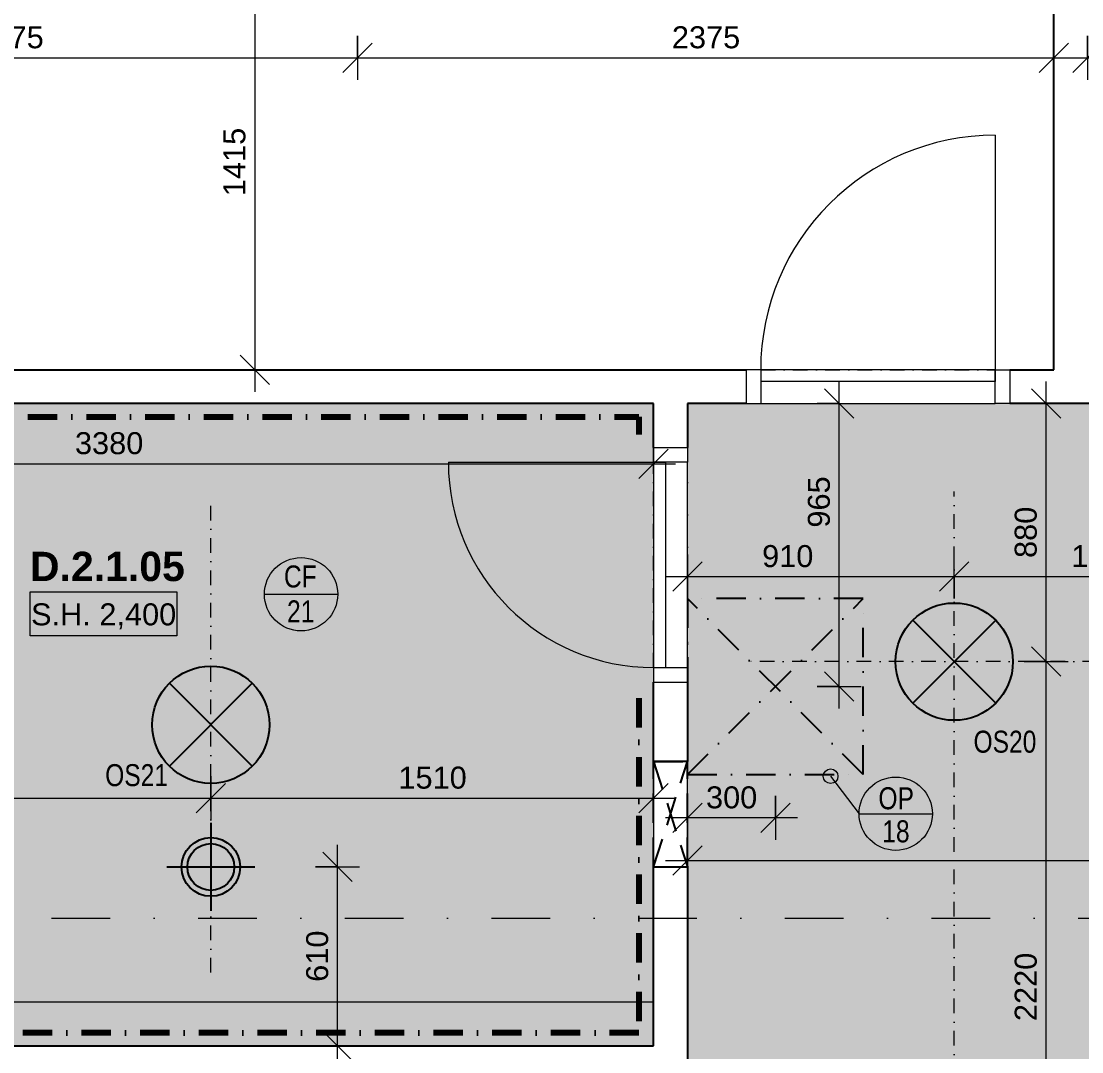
# Model space of a CAD drawing. Header units: millimetres. Extents: x -7570 to 42709, y -1655 to 71550.
# Drawn here: x -4073 to -457, y 63575 to 67088 of the extents above; entities that cross this region are included whole.
import ezdxf

# ---------------------------------------------------------------- set-up
doc = ezdxf.new("R2010")
doc.units = ezdxf.units.MM
for name, pattern in [('ABMV_DashDot_2_2mm-S0_6mm', [110, 50, -30, 0, -30]), ('HA_Dash_3mm-S1mm', [150, 100, -50]), ('HA_DashDot_10mm-S3mm', [500, 200, -150, 0, -150]), ('HA_DashDot_2_2mm-S0_6mm', [110, 50, -30, 0, -30]), ('HA_DashDot_4mm-S1mm', [200, 100, -50, 0, -50])]:
    doc.linetypes.add(name, pattern=pattern)
for name, color, linetype, lineweight in [('-UNDERLAY_I-WALL-____-OTLN', 9, 'Continuous', 9), ('A-____-____-DIMS', 9, 'Continuous', 5), ('A-____-____-DIMS-50', 9, 'Continuous', 5), ('A-AREA-____-IDEN', 9, 'Continuous', 9), ('A-CLNG-____-IDEN', 9, 'Continuous', 9), ('A-CLNG-____-PATT', 9, 'Continuous', 9), ('A-DETL-____-OTLN', 9, 'Continuous', 25), ('A-DOOR-____-MCUT', 9, 'HA_DashDot_2_2mm-S0_6mm', 9), ('A-DOOR-____-OTLN', 9, 'Continuous', 9), ('A-DOOR-FRAM-OTLN', 9, 'Continuous', 9), ('A-FLOR-____-OVHD', 9, 'HA_DashDot_4mm-S1mm', 25), ('A-GENM-____-IDEN', 9, 'Continuous', 9), ('A-GENM-____-MCUT', 9, 'HA_Dash_3mm-S1mm', 25), ('A-GENM-____-OTLN', 9, 'Continuous', 9), ('E-LITE-EQPM-IDEN', 9, 'Continuous', 9), ('E-LITE-EQPM-OTLN', 9, 'Continuous', 9), ('G-____-____-DIMS', 9, 'Continuous', 5), ('I-WALL-____-MCUT', 9, 'Continuous', 25), ('I-WALL-____-OTLN', 9, 'Continuous', 9), ('M-HVAC-CDFF-OTLN', 9, 'Continuous', 9), ('S-GRID-____-OTLN', 9, 'Continuous', 5)]:
    doc.layers.add(name, color=color, linetype=linetype, lineweight=lineweight)
doc.styles.add('Arial_1', font='arial.ttf', dxfattribs={"height": 75})
doc.styles.add('Arial_2', font='arial.ttf', dxfattribs={"width": 0.8, "height": 75})
doc.styles.add('Arial_B', font='arialbd.ttf', dxfattribs={"height": 100})
doc.dimstyles.new('Inner_Dimensions', dxfattribs={"dimscale": 304.8, "dimtxt": 76.519455, "dimasz": 0.328084, "dimexe": 0.246063, "dimexo": 0.0625, "dimgap": 0.032808, "dimtad": 1, "dimdec": 0, "dimzin": 0, "dimdsep": 46, "dimtxsty": 'Arial_1', "dimblk1": 'OBLIQUE', "dimblk2": 'OBLIQUE', "dimsah": 1, "dimcen": 0.09, "dimdle": 0.246063, "dimazin": 0, "dimtfac": 1, "dimtdec": 4, "dimtix": 1, "dimtmove": 2, "dimatfit": 3, "dimfxl": 0.246063, "dimfxlon": 1, "dimtvp": 1, "dimtolj": 1, "dimtzin": 0, "dimlwd": 9, "dimlwe": 9, "dimarcsym": 2})
doc.dimstyles.new('Inner_Dimensions_1', dxfattribs={"dimscale": 304.8, "dimtxt": 76.519455, "dimasz": 0.328084, "dimexe": 0.246063, "dimexo": 0.0625, "dimgap": 0.032808, "dimtad": 1, "dimdec": 0, "dimzin": 0, "dimdsep": 46, "dimtxsty": 'Arial_1', "dimblk1": 'OBLIQUE', "dimblk2": 'OBLIQUE', "dimsah": 1, "dimcen": 0.09, "dimdle": 0.246063, "dimazin": 0, "dimtfac": 1, "dimtdec": 4, "dimtix": 1, "dimtmove": 0, "dimatfit": 3, "dimfxl": 0.246063, "dimfxlon": 1, "dimtvp": 1, "dimtolj": 1, "dimtzin": 0, "dimlwd": 9, "dimlwe": 9, "dimarcsym": 2})

# ---------------------------------------------------------------- blocks, each defined once
blk = doc.blocks.new('HA_DR_Single_Swing_Solid - In_BJ_800x2100-2000414-DPS_D - 2NP')
at = {"layer": 'A-DOOR-____-MCUT'}
for p, q in [((-400, 57.5), (400, 57.5)), ((-400, -57.5), (400, -57.5))]:
    blk.add_line(p, q, dxfattribs=at)
at = {"layer": 'A-DOOR-____-OTLN', "lineweight": 5}
blk.add_line((400, 857.5), (400, 57.5), dxfattribs=at)
at = {"layer": 'A-DOOR-____-OTLN'}
for p, q in [((400, 57.5), (-400, 57.5)), ((-400, 57.5), (-400, 17.5)), ((400, 57.5), (400, 17.5)), ((400, 17.5), (-400, 17.5))]:
    blk.add_line(p, q, dxfattribs=at)
at = {"layer": 'A-DOOR-____-OTLN', "lineweight": 5}
blk.add_arc((400, 57.5), 800, 90, 180, dxfattribs=at)
at = {"layer": 'A-DOOR-FRAM-OTLN'}
for p, q in [((-450, 57.5), (-450, -57.5)), ((-400, 57.5), (-450, 57.5)), ((-400, 57.5), (-400, -57.5)), ((400, -57.5), (400, 57.5)), ((400, 57.5), (450, 57.5)), ((450, 57.5), (450, -57.5)), ((-450, -57.5), (-400, -57.5)), ((-400, -57.5), (400, -57.5)), ((450, -57.5), (400, -57.5))]:
    blk.add_line(p, q, dxfattribs=at)
blk = doc.blocks.new('HA_DR_Single_Swing_Solid - In_BJ_700x2100-2000418-DPS_D - 2NP')
at = {"layer": 'A-DOOR-____-MCUT'}
for p, q in [((-350, 57.5), (350, 57.5)), ((-350, -57.5), (350, -57.5))]:
    blk.add_line(p, q, dxfattribs=at)
at = {"layer": 'A-DOOR-____-OTLN', "lineweight": 5}
blk.add_line((350, 757.5), (350, 57.5), dxfattribs=at)
at = {"layer": 'A-DOOR-____-OTLN'}
for p, q in [((350, 57.5), (-350, 57.5)), ((-350, 57.5), (-350, 17.5)), ((350, 57.5), (350, 17.5)), ((350, 17.5), (-350, 17.5))]:
    blk.add_line(p, q, dxfattribs=at)
at = {"layer": 'A-DOOR-____-OTLN', "lineweight": 5}
blk.add_arc((350, 57.5), 700, 90, 180, dxfattribs=at)
at = {"layer": 'A-DOOR-FRAM-OTLN'}
for p, q in [((-400, 57.5), (-400, -57.5)), ((-350, 57.5), (-400, 57.5)), ((-350, 57.5), (-350, -57.5)), ((350, -57.5), (350, 57.5)), ((350, 57.5), (400, 57.5)), ((400, 57.5), (400, -57.5)), ((-400, -57.5), (-350, -57.5)), ((-350, -57.5), (350, -57.5)), ((400, -57.5), (350, -57.5))]:
    blk.add_line(p, q, dxfattribs=at)
blk = doc.blocks.new('HA_LF_GenericSymbol - OS21_koupelny-1901332-DPS_D - 2NP')
at = {"layer": 'E-LITE-EQPM-OTLN', "color": 11, "lineweight": 25}
for p, q in [((141.4, 141.4), (-141.4, -141.4)), ((-141.4, 141.4), (141.4, -141.4))]:
    blk.add_line(p, q, dxfattribs=at)
blk.add_circle((0, 0), 200, dxfattribs=at)
blk = doc.blocks.new('HA_LF_GenericSymbol - OS20_chodby-1901335-DPS_D - 2NP')
at = {"layer": 'E-LITE-EQPM-OTLN', "color": 11, "lineweight": 25}
for p, q in [((141.4, 141.4), (-141.4, -141.4)), ((-141.4, 141.4), (141.4, -141.4))]:
    blk.add_line(p, q, dxfattribs=at)
blk.add_circle((0, 0), 200, dxfattribs=at)
blk = doc.blocks.new('HA_GM_Tiling_LineBased - Generic Tiles-1948842-DPS_D - 2NP')
at = {"layer": 'A-GENM-____-OTLN', "linetype": 'HA_DashDot_4mm-S1mm', "lineweight": 80}
blk.add_line((50, -50), (1190, -50), dxfattribs=at)
blk = doc.blocks.new('HA_GM_Tiling_LineBased - Generic Tiles-1678942-DPS_D - 2NP')
at = {"layer": 'A-GENM-____-OTLN', "linetype": 'HA_DashDot_4mm-S1mm', "lineweight": 80}
blk.add_line((50, -50), (3335, -50), dxfattribs=at)
blk = doc.blocks.new('HA_GM_Tiling_LineBased - Generic Tiles-1679370-DPS_D - 2NP')
at = {"layer": 'A-GENM-____-OTLN', "linetype": 'HA_DashDot_4mm-S1mm', "lineweight": 80}
blk.add_line((50, -50), (110, -50), dxfattribs=at)
blk = doc.blocks.new('HA_VZT_GenericSymbol - Default-1902229-DPS_D - 2NP')
at = {"layer": 'M-HVAC-CDFF-OTLN', "color": 92, "lineweight": 25}
for p, q in [((0, 150), (0, -150)), ((-150, 0), (150, 0))]:
    blk.add_line(p, q, dxfattribs=at)
for radius in [100, 80]:
    blk.add_circle((0, 0), radius, dxfattribs=at)
blk = doc.blocks.new('HA_GM_Opening_Rectangle_WallBased - Default-1930727-DPS_D - 2NP')
at = {"layer": 'A-GENM-____-MCUT'}
for p, q in [((305, 57.5), (-55, -57.5)), ((-55, 57.5), (305, -57.5)), ((-55, 57.5), (-55, -57.5)), ((-55, 57.5), (305, 57.5)), ((305, 57.5), (305, -57.5)), ((-55, -57.5), (305, -57.5))]:
    blk.add_line(p, q, dxfattribs=at)
blk = doc.blocks.new('DIMBLOCK1-DPS_D - 2NP')
at = {"layer": 'A-____-____-DIMS-50', "lineweight": 9}
for p, q in [((-1801.8, 65270), (-1801.8, 65120)), ((-1801.8, 65195), (-1801.8, 65270)), ((-891.8, 65120), (-891.8, 65270)), ((-1801.8, 65195), (-1751.8, 65245)), ((-891.8, 65195), (-841.8, 65245)), ((-1876.8, 65195), (-891.8, 65195)), ((-1801.8, 65195), (-1851.8, 65145)), ((-891.8, 65195), (-941.8, 65145)), ((-891.8, 65195), (-891.8, 65120))]:
    blk.add_line(p, q, dxfattribs=at)
at = {"layer": 'A-____-____-DIMS-50', "color": 0, "lineweight": 9, "insert": (-1546.9, 65302.3), "char_height": 75, "width": 207.662, "attachment_point": 1, "line_spacing_factor": 0.941778, "style": 'Arial_1'}
blk.add_mtext('910', dxfattribs=at)
blk = doc.blocks.new('_Oblique')
at = {"color": 0, "linetype": 'ByBlock', "lineweight": -2}
blk.add_line((-0.5, -0.5), (0.5, 0.5), dxfattribs=at)
blk = doc.blocks.new('DIMBLOCK2-DPS_D - 2NP')
at = {"layer": 'A-____-____-DIMS-50', "lineweight": 9}
for p, q in [((-891.8, 65120), (-891.8, 65270)), ((283.2, 65120), (283.2, 65270)), ((-891.8, 65195), (-841.8, 65245)), ((283.2, 65195), (333.2, 65245)), ((-891.8, 65195), (-941.8, 65145)), ((-891.8, 65195), (283.2, 65195)), ((-891.8, 65195), (-891.8, 65120)), ((283.2, 65195), (233.2, 65145)), ((283.2, 65195), (283.2, 65120))]:
    blk.add_line(p, q, dxfattribs=at)
at = {"layer": 'A-____-____-DIMS-50', "color": 0, "lineweight": 9, "insert": (-492.4, 65302.3), "char_height": 75, "width": 276.883, "attachment_point": 1, "line_spacing_factor": 0.941778, "style": 'Arial_1'}
blk.add_mtext('1175', dxfattribs=at)
blk = doc.blocks.new('DIMBLOCK93-DPS_D - 2NP')
at = {"layer": 'A-____-____-DIMS-50', "lineweight": 9}
for p, q in [((-5301.8, 67038.7), (-5301.8, 66888.7)), ((-5301.8, 66963.7), (-5301.8, 67038.7)), ((-2926.8, 67038.7), (-2926.8, 66888.7)), ((-2926.8, 66963.7), (-2926.8, 67038.7)), ((-5301.8, 66963.7), (-5251.8, 67013.7)), ((-2926.8, 66963.7), (-2876.8, 67013.7)), ((-5376.8, 66963.7), (-2926.8, 66963.7)), ((-5301.8, 66963.7), (-5351.8, 66913.7)), ((-2926.8, 66963.7), (-2976.8, 66913.7))]:
    blk.add_line(p, q, dxfattribs=at)
at = {"layer": 'A-____-____-DIMS-50', "color": 0, "lineweight": 9, "insert": (-4229.7, 67071.1), "char_height": 75, "width": 276.883, "attachment_point": 1, "line_spacing_factor": 0.941778, "style": 'Arial_1'}
blk.add_mtext('2375', dxfattribs=at)
blk = doc.blocks.new('DIMBLOCK94-DPS_D - 2NP')
at = {"layer": 'A-____-____-DIMS-50', "lineweight": 9}
for p, q in [((-2926.8, 67038.7), (-2926.8, 66888.7)), ((-2926.8, 66963.7), (-2926.8, 67038.7)), ((-551.8, 67038.7), (-551.8, 66888.7)), ((-551.8, 66963.7), (-551.8, 67038.7)), ((-2926.8, 66963.7), (-2876.8, 67013.7)), ((-551.8, 66963.7), (-501.8, 67013.7)), ((-2926.8, 66963.7), (-2976.8, 66913.7)), ((-2926.8, 66963.7), (-476.8, 66963.7)), ((-551.8, 66963.7), (-601.8, 66913.7))]:
    blk.add_line(p, q, dxfattribs=at)
at = {"layer": 'A-____-____-DIMS-50', "color": 0, "lineweight": 9, "insert": (-1854.7, 67071.1), "char_height": 75, "width": 276.883, "attachment_point": 1, "line_spacing_factor": 0.941778, "style": 'Arial_1'}
blk.add_mtext('2375', dxfattribs=at)
blk = doc.blocks.new('DIMBLOCK95-DPS_D - 2NP')
at = {"layer": 'A-____-____-DIMS-50', "lineweight": 9}
for p, q in [((-436.8, 67038.7), (-436.8, 66888.7)), ((-436.8, 66963.7), (-436.8, 67038.7)), ((1728.2, 67038.7), (1728.2, 66888.7)), ((1728.2, 66963.7), (1728.2, 67038.7)), ((-436.8, 66963.7), (-386.8, 67013.7)), ((1728.2, 66963.7), (1778.2, 67013.7)), ((-511.8, 66963.7), (1728.2, 66963.7)), ((-436.8, 66963.7), (-486.8, 66913.7)), ((1728.2, 66963.7), (1678.2, 66913.7))]:
    blk.add_line(p, q, dxfattribs=at)
at = {"layer": 'A-____-____-DIMS-50', "color": 0, "lineweight": 9, "insert": (530.3, 67071.1), "char_height": 75, "width": 276.883, "attachment_point": 1, "line_spacing_factor": 0.941778, "style": 'Arial_1'}
blk.add_mtext('2165', dxfattribs=at)
blk = doc.blocks.new('DIMBLOCK98-DPS_D - 2NP')
at = {"layer": 'A-____-____-DIMS-50', "lineweight": 9}
for p, q in [((-3276.8, 67314.9), (-3326.8, 67364.9)), ((-3201.8, 67314.9), (-3351.8, 67314.9)), ((-3276.8, 67314.9), (-3276.8, 65824.9)), ((-3276.8, 67314.9), (-3226.8, 67264.9)), ((-3276.8, 67314.9), (-3201.8, 67314.9)), ((-3276.8, 65899.9), (-3326.8, 65949.9)), ((-3201.8, 65899.9), (-3351.8, 65899.9)), ((-3276.8, 65899.9), (-3226.8, 65849.9)), ((-3276.8, 65899.9), (-3201.8, 65899.9))]:
    blk.add_line(p, q, dxfattribs=at)
at = {"layer": 'A-____-____-DIMS-50', "color": 0, "lineweight": 9, "insert": (-3384.2, 66492), "char_height": 75, "width": 276.883, "attachment_point": 1, "rotation": 90, "line_spacing_factor": 0.941778, "style": 'Arial_1'}
blk.add_mtext('1415', dxfattribs=at)
blk = doc.blocks.new('DIMBLOCK103-DPS_D - 2NP')
at = {"layer": 'A-____-____-DIMS-50', "lineweight": 9}
for p, q in [((-5301.8, 64514.6), (-5301.8, 64364.6)), ((-5301.8, 64439.6), (-5301.8, 64514.6)), ((-5301.8, 64439.6), (-5251.8, 64489.6)), ((-3426.8, 64514.6), (-3426.8, 64364.6)), ((-3426.8, 64439.6), (-3426.8, 64514.6)), ((-3426.8, 64439.6), (-3376.8, 64489.6)), ((-5376.8, 64439.6), (-3426.8, 64439.6)), ((-5301.8, 64439.6), (-5351.8, 64389.6)), ((-3426.8, 64439.6), (-3476.8, 64389.6))]:
    blk.add_line(p, q, dxfattribs=at)
at = {"layer": 'A-____-____-DIMS-50', "color": 0, "lineweight": 9, "insert": (-4479.7, 64547), "char_height": 75, "width": 276.883, "attachment_point": 1, "line_spacing_factor": 0.941778, "style": 'Arial_1'}
blk.add_mtext('1875', dxfattribs=at)
blk = doc.blocks.new('DIMBLOCK104-DPS_D - 2NP')
at = {"layer": 'A-____-____-DIMS-50', "lineweight": 9}
for p, q in [((-3426.8, 64514.6), (-3426.8, 64364.6)), ((-3426.8, 64439.6), (-3426.8, 64514.6)), ((-3426.8, 64439.6), (-3376.8, 64489.6)), ((-1916.8, 64514.6), (-1916.8, 64364.6)), ((-1916.8, 64439.6), (-1916.8, 64514.6)), ((-1916.8, 64439.6), (-1866.8, 64489.6)), ((-3426.8, 64439.6), (-3476.8, 64389.6)), ((-3426.8, 64439.6), (-1841.8, 64439.6)), ((-1916.8, 64439.6), (-1966.8, 64389.6))]:
    blk.add_line(p, q, dxfattribs=at)
at = {"layer": 'A-____-____-DIMS-50', "color": 0, "lineweight": 9, "insert": (-2787.2, 64547), "char_height": 75, "width": 276.883, "attachment_point": 1, "line_spacing_factor": 0.941778, "style": 'Arial_1'}
blk.add_mtext('1510', dxfattribs=at)
blk = doc.blocks.new('DIMBLOCK110-DPS_D - 2NP')
at = {"layer": 'A-____-____-DIMS-50', "lineweight": 9}
for p, q in [((-578.2, 64904.9), (-628.2, 64954.9)), ((-653.2, 64904.9), (-503.2, 64904.9)), ((-578.2, 64904.9), (-653.2, 64904.9)), ((-578.2, 62684.9), (-578.2, 64904.9)), ((-578.2, 64904.9), (-528.2, 64854.9)), ((-578.2, 62684.9), (-628.2, 62734.9)), ((-653.2, 62684.9), (-503.2, 62684.9)), ((-578.2, 62684.9), (-653.2, 62684.9)), ((-578.2, 62684.9), (-528.2, 62634.9))]:
    blk.add_line(p, q, dxfattribs=at)
at = {"layer": 'A-____-____-DIMS-50', "color": 0, "lineweight": 9, "insert": (-685.6, 63679.5), "char_height": 75, "width": 276.883, "attachment_point": 1, "rotation": 90, "line_spacing_factor": 0.941778, "style": 'Arial_1'}
blk.add_mtext('2220', dxfattribs=at)
blk = doc.blocks.new('DIMBLOCK111-DPS_D - 2NP')
at = {"layer": 'A-____-____-DIMS-50', "lineweight": 9}
for p, q in [((-578.2, 65784.9), (-628.2, 65834.9)), ((-578.2, 64904.9), (-578.2, 65859.9)), ((-653.2, 65784.9), (-503.2, 65784.9)), ((-578.2, 65784.9), (-653.2, 65784.9)), ((-578.2, 65784.9), (-528.2, 65734.9)), ((-578.2, 64904.9), (-628.2, 64954.9)), ((-653.2, 64904.9), (-503.2, 64904.9)), ((-578.2, 64904.9), (-653.2, 64904.9)), ((-578.2, 64904.9), (-528.2, 64854.9))]:
    blk.add_line(p, q, dxfattribs=at)
at = {"layer": 'A-____-____-DIMS-50', "color": 0, "lineweight": 9, "insert": (-685.6, 65258.4), "char_height": 75, "width": 207.662, "attachment_point": 1, "rotation": 90, "line_spacing_factor": 0.941778, "style": 'Arial_1'}
blk.add_mtext('880', dxfattribs=at)
blk = doc.blocks.new('HA_TAG_GM_Products - Generic-588599-DPS_D - 2NP')
at = {"layer": 'A-GENM-____-IDEN'}
blk.add_line((-2.5, 0), (2.5, 0), dxfattribs=at)
blk.add_circle((0, 0), 2.5, dxfattribs=at)
blk = doc.blocks.new('Spot Elevations - Generic-448778-DPS_D - 2NP')
at = {"layer": 'G-____-____-DIMS', "lineweight": 9}
for p, q in [((-5, 0), (-5, 3)), ((-5, 3), (5, 3)), ((5, 3), (5, 0)), ((5, 0), (-5, 0))]:
    blk.add_line(p, q, dxfattribs=at)
blk = doc.blocks.new('HA_Tag_Ceiling - Group _ Type Mark-1698111-DPS_D - 2NP')
at = {"layer": 'A-CLNG-____-IDEN'}
blk.add_line((-2.5, 0), (2.5, 0), dxfattribs=at)
blk.add_circle((0, 0), 2.5, dxfattribs=at)
blk = doc.blocks.new('DIMBLOCK126-DPS_D - 2NP')
at = {"layer": 'A-____-____-DIMS-50', "lineweight": 9}
for p, q in [((-1801.8, 64447.5), (-1801.8, 64297.5)), ((-1801.8, 64372.5), (-1801.8, 64447.5)), ((-1801.8, 64372.5), (-1751.8, 64422.5)), ((-1501.8, 64447.5), (-1501.8, 64297.5)), ((-1501.8, 64372.5), (-1501.8, 64447.5)), ((-1501.8, 64372.5), (-1451.8, 64422.5)), ((-1426.8, 64372.5), (-1876.8, 64372.5)), ((-1801.8, 64372.5), (-1851.8, 64322.5)), ((-1501.8, 64372.5), (-1551.8, 64322.5))]:
    blk.add_line(p, q, dxfattribs=at)
at = {"layer": 'A-____-____-DIMS-50', "color": 0, "lineweight": 9, "insert": (-1738.3, 64479.8), "char_height": 75, "width": 207.662, "attachment_point": 1, "line_spacing_factor": 0.941778, "style": 'Arial_1'}
blk.add_mtext('300', dxfattribs=at)
blk = doc.blocks.new('DIMBLOCK127-DPS_D - 2NP')
at = {"layer": 'A-____-____-DIMS-50', "lineweight": 9}
for p, q in [((-1283.7, 65784.9), (-1333.7, 65834.9)), ((-1283.7, 64744.9), (-1283.7, 65859.9)), ((-1358.7, 65784.9), (-1208.7, 65784.9)), ((-1283.7, 65784.9), (-1358.7, 65784.9)), ((-1283.7, 65784.9), (-1233.7, 65734.9)), ((-1283.7, 64819.9), (-1333.7, 64869.9)), ((-1358.7, 64819.9), (-1208.7, 64819.9)), ((-1283.7, 64819.9), (-1358.7, 64819.9)), ((-1283.7, 64819.9), (-1233.7, 64769.9))]:
    blk.add_line(p, q, dxfattribs=at)
at = {"layer": 'A-____-____-DIMS-50', "color": 0, "lineweight": 9, "insert": (-1391, 65361.9), "char_height": 75, "width": 207.662, "attachment_point": 1, "rotation": 90, "line_spacing_factor": 0.941778, "style": 'Arial_1'}
blk.add_mtext('965', dxfattribs=at)
blk = doc.blocks.new('DIMBLOCK151-DPS_D - 2NP')
at = {"layer": 'A-____-____-DIMS-50', "lineweight": 9}
for p, q in [((-2994.4, 63519.9), (-2994.4, 64279.9)), ((-2994.4, 64204.9), (-3044.4, 64254.9)), ((-3069.4, 64204.9), (-2919.4, 64204.9)), ((-2994.4, 64204.9), (-3069.4, 64204.9)), ((-2994.4, 64204.9), (-2944.4, 64154.9)), ((-2994.4, 63594.9), (-3044.4, 63644.9)), ((-3069.4, 63594.9), (-2919.4, 63594.9)), ((-2994.4, 63594.9), (-3069.4, 63594.9)), ((-2994.4, 63594.9), (-2944.4, 63544.9))]:
    blk.add_line(p, q, dxfattribs=at)
at = {"layer": 'A-____-____-DIMS-50', "color": 0, "lineweight": 9, "insert": (-3101.8, 63813.4), "char_height": 75, "width": 207.662, "attachment_point": 1, "rotation": 90, "line_spacing_factor": 0.941778, "style": 'Arial_1'}
blk.add_mtext('610', dxfattribs=at)
blk = doc.blocks.new('DIMBLOCK169-DPS_D - 2NP')
at = {"layer": 'A-____-____-DIMS-50', "lineweight": 9}
for p, q in [((-5296.8, 65504.9), (-5296.8, 65654.9)), ((-1916.8, 65654.9), (-1916.8, 65504.9)), ((-1916.8, 65579.9), (-1916.8, 65654.9)), ((-5296.8, 65579.9), (-5246.8, 65629.9)), ((-1916.8, 65579.9), (-1866.8, 65629.9)), ((-5371.8, 65579.9), (-1841.8, 65579.9)), ((-5296.8, 65579.9), (-5346.8, 65529.9)), ((-5296.8, 65579.9), (-5296.8, 65504.9)), ((-1916.8, 65579.9), (-1966.8, 65529.9))]:
    blk.add_line(p, q, dxfattribs=at)
at = {"layer": 'A-____-____-DIMS-50', "color": 0, "lineweight": 9, "insert": (-3890.2, 65687.3), "char_height": 75, "width": 276.883, "attachment_point": 1, "line_spacing_factor": 0.941778, "style": 'Arial_1'}
blk.add_mtext('3380', dxfattribs=at)
blk = doc.blocks.new('DIMBLOCK173-DPS_D - 2NP')
at = {"layer": 'A-____-____-DIMS-50', "lineweight": 9}
for p, q in [((-1801.8, 64302.5), (-1801.8, 64152.5)), ((-1801.8, 64227.5), (-1801.8, 64302.5)), ((-1801.8, 64227.5), (-1751.8, 64277.5)), ((3898.3, 64302.5), (3898.3, 64152.5)), ((3898.3, 64227.5), (3898.3, 64302.5)), ((3898.3, 64227.5), (3948.3, 64277.5)), ((-1876.8, 64227.5), (3973.3, 64227.5)), ((-1801.8, 64227.5), (-1851.8, 64177.5)), ((3898.3, 64227.5), (3848.3, 64177.5))]:
    blk.add_line(p, q, dxfattribs=at)
at = {"layer": 'A-____-____-DIMS-50', "color": 0, "lineweight": 9, "insert": (932.9, 64334.8), "char_height": 75, "width": 276.883, "attachment_point": 1, "line_spacing_factor": 0.941778, "style": 'Arial_1'}
blk.add_mtext('5700', dxfattribs=at)

msp = doc.modelspace()

# ---------------------------------------------------------------- hatches: boundary and pattern name
at = {"layer": 'A-CLNG-____-PATT', "lineweight": 5}
h = msp.add_hatch(color=256, dxfattribs=at)
h.paths.add_polyline_path([(-1376.8, 61779.9), (23.2, 61779.9), (23.2, 64154.9), (3898.2, 64154.9), (3898.2, 65929.9), (1398.2, 65929.9), (1398.2, 65329.9), (1283.2, 65329.9), (1283.2, 65784.9), (-1801.8, 65784.9), (-1801.8, 61779.9), (-1426.8, 61779.9)])
h.paths.add_polyline_path([(283.2, 64869.9), (274.2, 64871.1), (265.7, 64874.6), (258.5, 64880.2), (252.9, 64887.4), (249.4, 64895.8), (248.2, 64904.9), (249.4, 64914), (252.9, 64922.4), (258.5, 64929.7), (265.7, 64935.2), (274.2, 64938.7), (284.7, 64939.7), (292.3, 64938.7), (300.7, 64935.2), (308, 64929.7), (313.5, 64922.4), (317, 64914), (318.2, 64904.9), (317, 64895.8), (313.5, 64887.4), (308, 64880.2), (300.7, 64874.6), (292.3, 64871.1)])
msp.add_hatch(color=256, dxfattribs=at).paths.add_polyline_path([(-5301.8, 63594.9), (-1916.8, 63594.9), (-1916.8, 65784.9), (-5301.8, 65784.9), (-5301.8, 63943.7)])
at = {"layer": 'A-GENM-____-IDEN'}
h = msp.add_hatch(color=256, dxfattribs=at)
edge = h.paths.add_edge_path()
edge.add_arc((-1313.2, 64514.3), 25, 0, 360)

# ---------------------------------------------------------------- linework, layer by layer
at = {"layer": '-UNDERLAY_I-WALL-____-OTLN'}
msp.add_line((-5301.8, 63744.9), (-1916.8, 63744.9), dxfattribs=at)
at = {"layer": 'A-DETL-____-OTLN', "linetype": 'ABMV_DashDot_2_2mm-S0_6mm', "lineweight": 5}
for p, q in [((-891.8, 62164.9), (-891.8, 65484.9)), ((-3426.8, 63844.9), (-3426.8, 65444.9)), ((18313.2, 64904.9), (-1586.8, 64904.9))]:
    msp.add_line(p, q, dxfattribs=at)
at = {"layer": 'A-FLOR-____-OVHD'}
for p, q in [((-1201.8, 65119.9), (-1801.8, 65119.9)), ((-1801.8, 65119.9), (-1801.8, 64519.9)), ((-1201.8, 64519.9), (-1801.8, 65119.9)), ((-1801.8, 64519.9), (-1201.8, 65119.9)), ((-1201.8, 64519.9), (-1201.8, 65119.9)), ((-1801.8, 64519.9), (-1201.8, 64519.9))]:
    msp.add_line(p, q, dxfattribs=at)
at = {"layer": 'A-GENM-____-IDEN'}
msp.add_line((-1313.2, 64514.3), (-1216.3, 64386.6), dxfattribs=at)
msp.add_circle((-1313.2, 64514.3), 25, dxfattribs=at)
at = {"layer": 'I-WALL-____-MCUT'}
for p, q in [((-551.8, 65899.9), (-551.8, 68729.9)), ((-5301.8, 65899.9), (-1601.8, 65899.9)), ((-701.8, 65899.9), (-551.8, 65899.9)), ((-1916.8, 65784.9), (-5301.8, 65784.9)), ((-1916.8, 65634.9), (-1916.8, 65784.9)), ((-1601.8, 65784.9), (-1801.8, 65784.9)), ((-1801.8, 65784.9), (-1801.8, 65634.9)), ((253.2, 65784.9), (-701.8, 65784.9)), ((-1916.8, 64564.9), (-1916.8, 64834.9)), ((-1801.8, 64834.9), (-1801.8, 64564.9)), ((-1801.8, 64564.9), (-1916.8, 64564.9)), ((-1916.8, 63594.9), (-1916.8, 64204.9)), ((-1916.8, 64204.9), (-1801.8, 64204.9)), ((-1801.8, 64204.9), (-1801.8, 62779.9)), ((-5301.8, 63594.9), (-1916.8, 63594.9))]:
    msp.add_line(p, q, dxfattribs=at)
at = {"layer": 'I-WALL-____-OTLN'}
for p, q in [((-1916.8, 64564.9), (-1916.8, 64204.9)), ((-1801.8, 64204.9), (-1801.8, 64564.9))]:
    msp.add_line(p, q, dxfattribs=at)
at = {"layer": 'S-GRID-____-OTLN', "linetype": 'HA_DashDot_10mm-S3mm', "lineweight": 9}
msp.add_line((-5970.1, 64029.9), (21709.3, 64029.9), dxfattribs=at)

# ---------------------------------------------------------------- block references
at = {"layer": 'A-CLNG-____-IDEN', "xscale": 49.99999999999998, "yscale": 49.99999999999998, "zscale": 49.99999999999998}
msp.add_blockref('HA_Tag_Ceiling - Group _ Type Mark-1698111-DPS_D - 2NP', (-3119.2, 65134.7), dxfattribs=at)
at = {"layer": 'A-DOOR-____-OTLN'}
msp.add_blockref('HA_DR_Single_Swing_Solid - In_BJ_800x2100-2000414-DPS_D - 2NP', (-1151.8, 65842.4), dxfattribs=at)
at = {"layer": 'A-DOOR-____-OTLN', "rotation": 89.99999999999974}
msp.add_blockref('HA_DR_Single_Swing_Solid - In_BJ_700x2100-2000418-DPS_D - 2NP', (-1859.3, 65234.9), dxfattribs=at)
at = {"layer": 'A-GENM-____-IDEN', "xscale": 49.99999999999998, "yscale": 49.99999999999998, "zscale": 49.99999999999998}
msp.add_blockref('HA_TAG_GM_Products - Generic-588599-DPS_D - 2NP', (-1091.3, 64386.6), dxfattribs=at)
at = {"layer": 'A-GENM-____-OTLN', "linetype": 'HA_DashDot_4mm-S1mm', "lineweight": 80}
msp.add_blockref('HA_GM_Tiling_LineBased - Generic Tiles-1678942-DPS_D - 2NP', (-5301.8, 65789.9), dxfattribs=at)
for name, p, rotation in [('HA_GM_Tiling_LineBased - Generic Tiles-1679370-DPS_D - 2NP', (-1916.8, 65789.9), 269.9999999999999), ('HA_GM_Tiling_LineBased - Generic Tiles-1948842-DPS_D - 2NP', (-1916.8, 64829.9), 269.9999999999999), ('HA_GM_Tiling_LineBased - Generic Tiles-1678942-DPS_D - 2NP', (-1916.8, 63589.9), 180)]:
    msp.add_blockref(name, p, dxfattribs=dict(at, rotation=rotation))
at = {"layer": 'A-GENM-____-OTLN', "rotation": 89.99999999999974}
msp.add_blockref('HA_GM_Opening_Rectangle_WallBased - Default-1930727-DPS_D - 2NP', (-1859.3, 64259.9), dxfattribs=at)
at = {"layer": 'E-LITE-EQPM-OTLN', "color": 11, "lineweight": 25}
for name, p in [('HA_LF_GenericSymbol - OS20_chodby-1901335-DPS_D - 2NP', (-891.8, 64904.9)), ('HA_LF_GenericSymbol - OS21_koupelny-1901332-DPS_D - 2NP', (-3426.8, 64689.9))]:
    msp.add_blockref(name, p, dxfattribs=at)
at = {"layer": 'G-____-____-DIMS', "lineweight": 9, "xscale": 49.99999999999998, "yscale": 49.99999999999998, "zscale": 49.99999999999998}
msp.add_blockref('Spot Elevations - Generic-448778-DPS_D - 2NP', (-3793.1, 64992.8), dxfattribs=at)
at = {"layer": 'M-HVAC-CDFF-OTLN', "color": 92, "lineweight": 25}
msp.add_blockref('HA_VZT_GenericSymbol - Default-1902229-DPS_D - 2NP', (-3426.8, 64204.9), dxfattribs=at)

# ---------------------------------------------------------------- texts
at = {"layer": 'A-AREA-____-IDEN', "lineweight": 5, "insert": (-4043.6, 65279.6), "char_height": 100, "width": 653.375, "attachment_point": 1, "style": 'Arial_B'}
msp.add_mtext('D.2.1.05', dxfattribs=at)
at = {"layer": 'A-CLNG-____-IDEN', "lineweight": 5, "char_height": 75, "attachment_point": 1, "style": 'Arial_2'}
for s, insert, width in [('CF', (-3177.6, 65232.8), 137.89), ('21', (-3167, 65113.8), 115.443)]:
    msp.add_mtext(s, dxfattribs=dict(at, insert=insert, width=width))
at = {"layer": 'A-GENM-____-IDEN', "lineweight": 5, "char_height": 75, "attachment_point": 1, "style": 'Arial_2'}
for s, insert, width in [('OP', (-1150.3, 64476.7), 147.51), ('18', (-1137.1, 64364), 115.443)]:
    msp.add_mtext(s, dxfattribs=dict(at, insert=insert, width=width))
at = {"layer": 'E-LITE-EQPM-IDEN', "lineweight": 5, "char_height": 75, "width": 262.953, "attachment_point": 1, "style": 'Arial_2'}
for s, insert in [('OS20', (-826, 64669.6)), ('OS21', (-3787.2, 64555.5))]:
    msp.add_mtext(s, dxfattribs=dict(at, insert=insert))
at = {"layer": 'G-____-____-DIMS', "lineweight": 9, "insert": (-4039.9, 65103.7), "char_height": 75, "width": 592.246, "attachment_point": 1, "line_spacing_factor": 0.941778, "style": 'Arial_1'}
msp.add_mtext('S.H. 2,400', dxfattribs=at)

# ---------------------------------------------------------------- dimensions: what is measured, and where the dimension line sits
at = {"layer": 'A-____-____-DIMS', "lineweight": 9}
for base, p1, p2, override, picture, middle in [((-3276.8, 65899.9), (-3201.8, 67314.9), (-3201.8, 65899.9), {"dimpost": '<>', "dimfxl": 1415}, 'DIMBLOCK98-DPS_D - 2NP', (-3325.1, 66607.4)), ((-578.2, 65784.9), (-653.2, 64904.9), (-653.2, 65784.9), {"dimpost": '<>', "dimfxl": 880}, 'DIMBLOCK111-DPS_D - 2NP', (-626.5, 65344.9)), ((-578.2, 64904.9), (-653.2, 62684.9), (-653.2, 64904.9), {"dimpost": '<>', "dimfxl": 2220}, 'DIMBLOCK110-DPS_D - 2NP', (-626.5, 63794.9)), ((-2994.4, 64204.9), (-3069.4, 63594.9), (-3069.4, 64204.9), {"dimpost": '<>', "dimfxl": 610}, 'DIMBLOCK151-DPS_D - 2NP', (-3042.7, 63899.9))]:
    dim = msp.add_linear_dim(base=base, p1=p1, p2=p2, angle=90, dimstyle='Inner_Dimensions_1', override=override, dxfattribs=at)
    dim.commit()
    dim.dimension.update_dxf_attribs({"geometry": picture, "text_midpoint": middle})
for base, p1, p2, override, picture, middle in [((-2926.8, 66963.7), (-5301.8, 67038.7), (-2926.8, 67038.7), {"dimpost": '<>', "dimfxl": 2375}, 'DIMBLOCK93-DPS_D - 2NP', (-4114.3, 67012)), ((-551.8, 66963.7), (-2926.8, 67038.7), (-551.8, 67038.7), {"dimpost": '<>', "dimfxl": 2375}, 'DIMBLOCK94-DPS_D - 2NP', (-1739.3, 67012)), ((1728.2, 66963.7), (-436.8, 67038.7), (1728.2, 67038.7), {"dimpost": '<>', "dimfxl": 2165}, 'DIMBLOCK95-DPS_D - 2NP', (645.7, 67012)), ((-3426.8, 64439.6), (-5301.8, 64514.6), (-3426.8, 64514.6), {"dimpost": '<>', "dimfxl": 1875}, 'DIMBLOCK103-DPS_D - 2NP', (-4364.3, 64487.9)), ((-1916.8, 64439.6), (-3426.8, 64514.6), (-1916.8, 64514.6), {"dimpost": '<>', "dimfxl": 1510}, 'DIMBLOCK104-DPS_D - 2NP', (-2671.8, 64487.9)), ((-1801.8, 64372.5), (-1501.8, 64447.5), (-1801.8, 64447.5), {"dimpost": '<>', "dimfxl": 300}, 'DIMBLOCK126-DPS_D - 2NP', (-1651.8, 64420.8)), ((3898.3, 64227.5), (-1801.8, 64302.5), (3898.3, 64302.5), {"dimpost": '<>', "dimfxl": 5700.117941}, 'DIMBLOCK173-DPS_D - 2NP', (1048.3, 64275.8))]:
    dim = msp.add_linear_dim(base=base, p1=p1, p2=p2, dimstyle='Inner_Dimensions_1', override=override, dxfattribs=at)
    dim.commit()
    dim.dimension.update_dxf_attribs({"geometry": picture, "text_midpoint": middle})
dim = msp.add_linear_dim(base=(-1283.7, 65784.9), p1=(-1358.7, 64819.9), p2=(-1358.7, 65784.9), angle=90, dimstyle='Inner_Dimensions', override={"dimpost": '<>', "dimfxl": 965}, dxfattribs=at)
dim.commit()
dim.dimension.update_dxf_attribs({"geometry": 'DIMBLOCK127-DPS_D - 2NP', "text_midpoint": (-1341, 65465.8), "dimtype": 160, "text_rotation": 90})
for base, p1, p2, override, picture, middle in [((-1916.8, 65579.9), (-5296.8, 65504.9), (-1916.8, 65654.9), {"dimpost": '<>', "dimfxl": 3383.326765}, 'DIMBLOCK169-DPS_D - 2NP', (-3751.7, 65637.3)), ((-891.8, 65195), (-1801.8, 65270), (-891.8, 65120), {"dimpost": '<>', "dimfxl": 922.279784}, 'DIMBLOCK1-DPS_D - 2NP', (-1443.1, 65252.3)), ((283.2, 65195), (-891.8, 65120), (283.2, 65120), {"dimpost": '<>', "dimfxl": 1175.016459}, 'DIMBLOCK2-DPS_D - 2NP', (-354, 65252.3))]:
    dim = msp.add_linear_dim(base=base, p1=p1, p2=p2, dimstyle='Inner_Dimensions', override=override, dxfattribs=at)
    dim.commit()
    dim.dimension.update_dxf_attribs({"geometry": picture, "text_midpoint": middle, "dimtype": 160})

doc.saveas('drawing.dxf')
